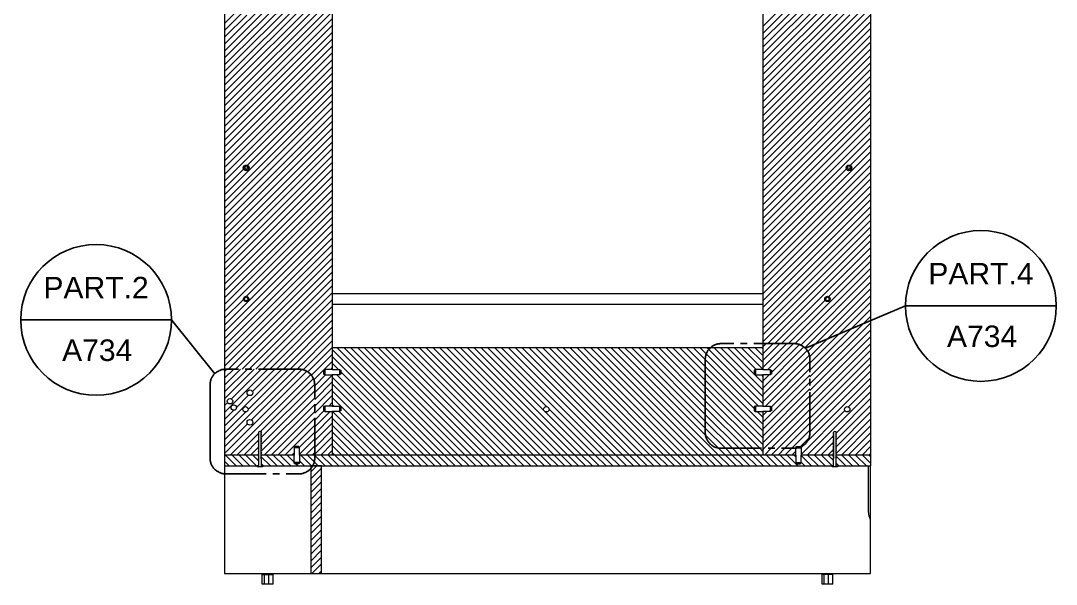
# Model space of a CAD drawing. Header units: inches. Extents: x -20 to 1960, y -511 to 856.
# Drawn here: x 701.6 to 797.8, y 33.2 to 85.5 of the extents above; entities that cross this region are included whole.
import ezdxf
from ezdxf.enums import TextEntityAlignment as Align

# ---------------------------------------------------------------- set-up
doc = ezdxf.new("R2010")
doc.units = ezdxf.units.IN
doc.header["$MEASUREMENT"] = 0
doc.linetypes.add('ACAD_ISO04W100', pattern=[30, 24, -3, 0, -3])
doc.linetypes.add('CENTER2', pattern=[1.125, 0.75, -0.125, 0.125, -0.125])
doc.layers.add('A-SECT A-MCUT', color=7, linetype='Continuous', lineweight=35)
doc.layers.add('assi', color=4, linetype='ACAD_ISO04W100')
doc.layers.add('viti', color=6, linetype='Continuous')
doc.styles.add('ARIAL', font='arial.ttf')
pattern_1 = [(135, (240.64746, -335.94705), (-0.31819805, -0.31819805), [])]

msp = doc.modelspace()

# ---------------------------------------------------------------- hatches: boundary and pattern name
at = {"layer": 'assi'}
h = msp.add_hatch(dxfattribs=at)
h.set_pattern_fill('ANSI31', color=256, scale=3.6, angle=90)
h.set_pattern_definition(pattern_1)
h.paths.add_polyline_path([(759.56, 55.154), (749.611, 55.154, 0.417136)])
h = msp.add_hatch(dxfattribs=at)
h.set_pattern_fill('ANSI31', color=256, scale=3.6, angle=90)
h.set_pattern_definition(pattern_1)
h.paths.add_polyline_path([(773.575, 45.154), (728.895, 45.153), (728.895, 44.869, -0.128744), (728.708, 44.154), (777.059, 44.154), (777.059, 44.754, -0.016302), (777.073, 44.803), (777.037, 44.84), (777.063, 44.855), (777.098, 44.867, -0.008944), (777.109, 44.892), (777.109, 45.046), (777.063, 45.03), (777.037, 45.056), (777.063, 45.071), (777.109, 45.087), (777.109, 45.154), (774.075, 45.154), (774.075, 44.476), (774.025, 44.387), (774.025, 44.354), (773.625, 44.354), (773.625, 44.387), (773.575, 44.476)])
h.paths.add_polyline_path([(780.525, 45.154), (777.354, 45.154), (777.369, 45.139), (777.343, 45.124), (777.296, 45.109), (777.296, 44.934), (777.343, 44.949), (777.369, 44.923), (777.343, 44.908), (777.296, 44.892, -0.04699), (777.347, 44.754), (777.347, 44.162), (777.355, 44.154), (777.447, 44.154), (780.525, 44.154)])
h.paths.add_polyline_path([(726.975, 45.153), (723.956, 45.153), (723.969, 45.139), (723.943, 45.124), (723.896, 45.109), (723.896, 44.934), (723.943, 44.949), (723.969, 44.923), (723.943, 44.908), (723.896, 44.892, -0.04699), (723.947, 44.754), (723.947, 44.162), (723.955, 44.154), (724.047, 44.154), (728.708, 44.154, 0.128744), (728.895, 44.869), (728.895, 45.153), (727.475, 45.153), (727.475, 44.476), (727.425, 44.387), (727.425, 44.354), (727.025, 44.354), (727.025, 44.387), (726.975, 44.476)])
h.paths.add_polyline_path([(723.659, 44.754, -0.016302), (723.673, 44.803), (723.637, 44.84), (723.663, 44.855), (723.698, 44.867, -0.008944), (723.709, 44.892), (723.709, 45.046), (723.663, 45.03), (723.637, 45.056), (723.663, 45.071), (723.709, 45.087), (723.709, 45.154), (720.525, 45.154), (720.525, 44.154), (723.659, 44.154)])

# ---------------------------------------------------------------- linework, layer by layer
for p, q in [((720.525, 121.154), (720.525, 44.154)), ((780.525, 121.154), (780.525, 44.154)), ((730.525, 112.204), (730.525, 53.104)), ((770.525, 112.204), (770.525, 53.104)), ((730.525, 60.154), (770.525, 60.154)), ((730.525, 59.154), (770.525, 59.154)), ((730.525, 55.154), (770.525, 55.154)), ((730.525, 52.604), (730.525, 49.704)), ((770.525, 52.604), (770.525, 49.704)), ((730.525, 49.204), (730.525, 45.154)), ((770.525, 49.204), (770.525, 45.154)), ((723.709, 45.154), (720.525, 45.154)), ((726.975, 45.153), (723.956, 45.153)), ((773.575, 45.154), (727.475, 45.153)), ((777.109, 45.154), (774.075, 45.154)), ((780.525, 45.154), (777.354, 45.154)), ((720.525, 44.154), (723.659, 44.154)), ((720.525, 44.154), (720.525, 34.154)), ((723.991, 44.154), (777.059, 44.154)), ((728.525, 44.154), (728.525, 34.154)), ((729.525, 34.154), (729.525, 44.154)), ((777.391, 44.154), (780.525, 44.154)), ((780.325, 40.389), (780.325, 44.154)), ((780.525, 34.154), (780.525, 44.154)), ((720.525, 34.154), (780.525, 34.154))]:
    msp.add_line(p, q)
msp.add_spline([(780.525, 39.154), (780.413, 39.481), (780.325, 40.389)], degree=3)
at = {"layer": 'A-SECT A-MCUT'}
for p, q in [((783.782, 59.001), (774.471, 55.08)), ((783.782, 59.001), (797.782, 59.001)), ((701.582, 57.706), (715.582, 57.706)), ((715.582, 57.706), (719.6, 52.706))]:
    msp.add_line(p, q, dxfattribs=at)
at = {"layer": 'A-SECT A-MCUT', "linetype": 'CENTER2', "ltscale": 5}
for points in [[(765.176, 47.242, 0.414214), (766.634, 45.784), (773.44, 45.784, 0.414214), (774.898, 47.242), (774.898, 54.048, 0.414214), (773.44, 55.507), (766.634, 55.507, 0.414214), (765.176, 54.048), (765.176, 47.242), (765.176, 54.048)], [(719.172, 44.869, 0.414214), (720.631, 43.411), (727.437, 43.411, 0.414214), (728.895, 44.869), (728.895, 51.675, 0.414214), (727.437, 53.133), (720.631, 53.133, 0.414214), (719.172, 51.675), (719.172, 44.869), (719.172, 51.675)]]:
    msp.add_lwpolyline(points, format="xyb", dxfattribs=at)
at = {"layer": 'A-SECT A-MCUT'}
for centre in [(790.782, 59.001), (708.582, 57.706)]:
    msp.add_circle(centre, 7, dxfattribs=at)
at = {"layer": 'assi', "linetype": 'Continuous'}
for p, q in [((720.525, 85.224), (730.525, 95.224)), ((720.525, 84.587), (730.525, 94.587)), ((770.525, 84.948), (780.525, 94.948)), ((770.525, 84.312), (780.525, 94.312)), ((720.525, 83.315), (730.525, 93.315)), ((770.525, 83.676), (780.525, 93.676)), ((720.525, 82.678), (730.525, 92.678)), ((770.525, 83.039), (780.525, 93.039)), ((770.525, 82.403), (780.525, 92.403)), ((720.525, 82.042), (730.525, 92.042)), ((720.525, 81.405), (730.525, 91.405)), ((770.525, 81.766), (780.525, 91.766)), ((720.525, 80.769), (730.525, 90.769)), ((770.525, 81.13), (780.525, 91.13)), ((770.525, 80.494), (780.525, 90.494)), ((720.525, 80.133), (730.525, 90.133)), ((720.525, 79.496), (730.525, 89.496)), ((770.525, 79.857), (780.525, 89.857)), ((720.525, 78.86), (730.525, 88.86)), ((770.525, 79.221), (780.525, 89.221)), ((770.525, 78.584), (780.525, 88.584)), ((720.525, 78.223), (730.525, 88.223)), ((720.525, 77.587), (730.525, 87.587)), ((720.525, 76.951), (730.525, 86.951)), ((770.525, 77.312), (780.525, 87.312)), ((770.525, 76.675), (780.525, 86.675)), ((720.525, 76.314), (730.525, 86.314)), ((720.525, 83.951), (722.597, 86.023)), ((720.525, 75.678), (730.525, 85.678)), ((770.525, 76.039), (780.525, 86.039)), ((770.525, 77.948), (778.604, 86.027)), ((720.525, 75.041), (730.525, 85.041)), ((770.525, 75.402), (780.525, 85.402)), ((770.525, 74.766), (780.525, 84.766)), ((720.525, 74.405), (730.525, 84.405)), ((720.525, 73.769), (730.525, 83.769)), ((770.525, 74.13), (780.525, 84.13)), ((720.525, 73.132), (730.525, 83.132)), ((770.525, 73.493), (780.525, 83.493)), ((770.525, 72.857), (780.525, 82.857)), ((720.525, 72.496), (730.525, 82.496)), ((720.525, 71.859), (730.525, 81.859)), ((770.525, 72.22), (780.525, 82.22)), ((720.525, 71.223), (730.525, 81.223)), ((770.525, 71.584), (780.525, 81.584)), ((770.525, 70.948), (780.525, 80.948)), ((720.525, 70.587), (730.525, 80.587)), ((722.621, 72.046), (730.525, 79.95)), ((770.525, 70.311), (780.525, 80.311)), ((720.525, 69.314), (730.525, 79.314)), ((770.525, 69.675), (780.525, 79.675)), ((770.525, 69.039), (780.525, 79.039)), ((720.525, 68.677), (730.525, 78.677)), ((720.525, 68.041), (730.525, 78.041)), ((770.525, 68.402), (780.525, 78.402)), ((720.525, 67.405), (730.525, 77.405)), ((770.525, 67.766), (780.525, 77.766)), ((770.525, 67.129), (780.525, 77.129)), ((720.525, 66.768), (730.525, 76.768)), ((720.525, 66.132), (730.525, 76.132)), ((770.525, 66.493), (780.525, 76.493)), ((720.525, 65.495), (730.525, 75.495)), ((770.525, 65.857), (780.525, 75.857)), ((770.525, 65.22), (780.525, 75.22)), ((720.525, 64.859), (730.525, 74.859)), ((720.525, 64.223), (730.525, 74.223)), ((770.525, 64.584), (780.525, 74.584)), ((720.525, 63.586), (730.525, 73.586)), ((770.525, 63.311), (780.525, 73.311)), ((778.623, 72.045), (780.525, 73.947)), ((720.525, 62.95), (730.525, 72.95)), ((720.525, 62.313), (730.525, 72.313)), ((770.525, 62.675), (780.525, 72.675)), ((720.525, 69.95), (722.3, 71.725)), ((720.525, 61.677), (730.525, 71.677)), ((770.525, 62.038), (780.525, 72.038)), ((770.525, 63.947), (778.301, 71.723)), ((770.525, 61.402), (780.525, 71.402)), ((720.525, 61.041), (730.525, 71.041)), ((720.525, 60.404), (730.525, 70.404)), ((770.525, 60.765), (780.525, 70.765)), ((720.525, 59.768), (730.525, 69.768)), ((770.525, 60.129), (780.525, 70.129)), ((770.525, 59.493), (780.525, 69.493)), ((720.525, 59.131), (730.525, 69.131)), ((720.525, 58.495), (730.525, 68.495)), ((770.525, 58.856), (780.525, 68.856)), ((722.567, 59.901), (730.525, 67.859)), ((770.525, 58.22), (780.525, 68.22)), ((770.525, 57.583), (780.525, 67.583)), ((720.525, 57.222), (730.525, 67.222)), ((720.525, 56.586), (730.525, 66.586)), ((770.525, 56.947), (780.525, 66.947)), ((720.525, 55.949), (730.525, 65.949)), ((770.525, 56.311), (780.525, 66.311)), ((770.525, 55.674), (780.525, 65.674)), ((720.525, 55.313), (730.525, 65.313)), ((720.525, 54.677), (730.525, 64.677)), ((770.994, 55.507), (780.525, 65.038)), ((720.525, 54.04), (730.525, 64.04)), ((771.63, 55.507), (780.525, 64.401)), ((776.638, 59.878), (780.525, 63.765)), ((720.525, 53.404), (730.525, 63.404)), ((720.891, 53.133), (730.525, 62.768)), ((772.903, 55.507), (780.525, 63.129)), ((721.527, 53.133), (730.525, 62.131)), ((773.536, 55.503), (780.525, 62.492)), ((774.045, 55.375), (780.525, 61.856)), ((722.164, 53.133), (730.525, 61.495)), ((722.8, 53.133), (730.525, 60.858)), ((774.427, 55.122), (780.525, 61.219)), ((723.436, 53.133), (730.525, 60.222)), ((774.709, 54.767), (780.525, 60.583)), ((774.877, 54.299), (780.525, 59.947)), ((720.525, 57.859), (722.279, 59.612)), ((724.073, 53.133), (730.525, 59.586)), ((724.709, 53.133), (730.525, 58.949)), ((772.267, 55.507), (776.302, 59.542)), ((774.898, 53.684), (780.525, 59.31)), ((725.346, 53.133), (730.525, 58.313)), ((774.898, 53.047), (780.525, 58.674)), ((774.898, 52.411), (780.525, 58.037)), ((725.982, 53.133), (730.525, 57.676)), ((726.618, 53.133), (730.525, 57.04)), ((774.898, 51.775), (780.525, 57.401)), ((774.898, 51.138), (780.525, 56.765)), ((727.255, 53.133), (730.525, 56.404)), ((774.898, 50.502), (780.525, 56.128)), ((727.836, 53.078), (730.525, 55.767)), ((728.268, 52.874), (730.525, 55.131)), ((740.319, 45.153), (730.525, 54.948)), ((740.956, 45.153), (730.955, 55.154)), ((741.592, 45.153), (731.591, 55.154)), ((742.229, 45.153), (732.227, 55.154)), ((742.865, 45.153), (732.864, 55.154)), ((743.501, 45.153), (733.5, 55.154)), ((744.138, 45.153), (734.137, 55.154)), ((744.774, 45.153), (734.773, 55.154)), ((745.41, 45.153), (735.409, 55.154)), ((746.047, 45.153), (736.046, 55.154)), ((746.683, 45.153), (736.682, 55.154)), ((747.32, 45.153), (737.318, 55.154)), ((747.956, 45.153), (737.955, 55.154)), ((748.592, 45.154), (738.591, 55.154)), ((749.229, 45.154), (739.228, 55.154)), ((749.865, 45.154), (739.864, 55.154)), ((750.501, 45.154), (740.5, 55.154)), ((751.138, 45.154), (741.137, 55.154)), ((751.774, 45.154), (741.773, 55.154)), ((752.41, 45.154), (742.41, 55.154)), ((753.047, 45.154), (743.046, 55.154)), ((753.683, 45.154), (743.682, 55.154)), ((750.2, 49.273), (744.319, 55.154)), ((750.462, 49.648), (744.955, 55.154)), ((755.592, 45.154), (745.592, 55.154)), ((756.229, 45.154), (746.228, 55.154)), ((756.865, 45.154), (746.864, 55.154)), ((757.501, 45.154), (747.501, 55.154)), ((758.138, 45.154), (748.137, 55.154)), ((758.774, 45.154), (748.774, 55.154)), ((759.411, 45.154), (749.41, 55.154)), ((765.176, 48.935), (759.25, 54.86)), ((765.176, 49.571), (759.592, 55.154)), ((765.176, 50.207), (760.229, 55.154)), ((765.176, 50.844), (760.865, 55.154)), ((765.176, 51.48), (761.502, 55.154)), ((765.176, 52.117), (762.138, 55.154)), ((765.176, 52.753), (762.774, 55.154)), ((765.176, 53.389), (763.411, 55.154)), ((765.176, 54.026), (764.047, 55.154)), ((765.271, 54.567), (764.684, 55.154)), ((765.504, 54.97), (765.32, 55.154)), ((770.525, 49.949), (765.504, 54.97)), ((770.525, 50.586), (765.956, 55.154)), ((770.525, 51.222), (766.593, 55.154)), ((769.725, 52.659), (767.229, 55.154)), ((769.916, 53.104), (767.866, 55.154)), ((770.525, 53.131), (768.502, 55.154)), ((770.525, 53.768), (769.138, 55.154)), ((770.525, 54.404), (769.775, 55.154)), ((770.525, 55.041), (770.411, 55.154)), ((770.525, 55.196), (770.836, 55.507)), ((770.525, 54.56), (771.472, 55.507)), ((770.525, 53.923), (772.108, 55.507)), ((770.525, 53.287), (772.745, 55.507)), ((770.525, 51.378), (774.342, 55.195)), ((770.525, 50.741), (774.648, 54.865)), ((770.979, 53.104), (773.381, 55.507)), ((771.325, 52.814), (773.932, 55.421)), ((774.898, 49.865), (780.525, 55.492)), ((774.898, 49.229), (780.525, 54.855)), ((728.594, 52.563), (730.525, 54.494)), ((739.683, 45.153), (730.525, 54.311)), ((760.047, 45.154), (751.305, 53.896)), ((765.195, 47.006), (758.148, 54.054)), ((765.176, 47.662), (758.537, 54.301)), ((765.176, 48.298), (758.904, 54.57)), ((769.725, 49.477), (765.176, 54.026)), ((770.134, 49.704), (765.271, 54.567)), ((770.525, 50.105), (774.848, 54.428)), ((774.898, 48.593), (780.525, 54.219)), ((720.525, 52.926), (720.733, 53.133)), ((720.525, 52.289), (721.369, 53.133)), ((720.525, 51.653), (722.005, 53.133)), ((720.525, 51.017), (722.642, 53.133)), ((720.525, 50.38), (723.278, 53.133)), ((720.525, 49.107), (724.551, 53.133)), ((720.525, 47.835), (725.824, 53.133)), ((720.525, 46.562), (727.097, 53.133)), ((720.525, 45.289), (728.171, 52.935)), ((721.15, 50.369), (723.915, 53.133)), ((722.712, 49.385), (726.46, 53.133)), ((723.018, 48.418), (727.708, 53.108)), ((723.114, 51.06), (725.187, 53.133)), ((728.816, 52.149), (730.525, 53.858)), ((730.408, 53.104), (730.525, 53.222)), ((731.095, 53.104), (730.525, 53.675)), ((760.683, 45.154), (752.412, 53.426)), ((761.32, 45.154), (753.269, 53.204)), ((761.956, 45.154), (754.007, 53.103)), ((762.592, 45.154), (754.667, 53.08)), ((763.229, 45.154), (755.27, 53.113)), ((763.865, 45.154), (755.829, 53.191)), ((764.502, 45.154), (756.35, 53.306)), ((765.138, 45.154), (756.84, 53.452)), ((765.774, 45.154), (757.301, 53.628)), ((766.411, 45.154), (757.736, 53.829)), ((770.525, 48.04), (765.176, 53.389)), ((770.761, 49.704), (774.898, 53.842)), ((771.325, 49.632), (774.898, 53.206)), ((774.898, 47.956), (780.525, 53.583)), ((774.898, 47.32), (780.525, 52.946)), ((721.027, 45.154), (728.522, 52.649)), ((723.854, 47.345), (728.771, 52.263)), ((728.895, 51.592), (729.908, 52.604)), ((728.895, 50.955), (730.525, 52.585)), ((728.895, 50.319), (730.525, 51.949)), ((737.774, 45.153), (730.525, 52.402)), ((738.41, 45.153), (730.959, 52.604)), ((739.047, 45.153), (731.325, 52.875)), ((770.525, 47.404), (765.176, 52.753)), ((770.525, 46.767), (765.176, 52.117)), ((770.525, 51.859), (769.729, 52.654)), ((770.525, 52.495), (770.416, 52.604)), ((770.525, 52.014), (771.115, 52.604)), ((770.525, 48.196), (774.898, 52.569)), ((774.663, 46.448), (780.525, 52.31)), ((723.896, 46.751), (728.893, 51.748)), ((723.896, 46.115), (728.895, 51.114)), ((728.895, 49.683), (730.525, 51.312)), ((737.138, 45.153), (730.525, 51.766)), ((736.501, 45.153), (730.525, 51.129)), ((770.525, 46.131), (765.176, 51.48)), ((770.525, 47.559), (774.898, 51.933)), ((770.525, 46.923), (774.898, 51.296)), ((774.642, 45.154), (780.525, 51.037)), ((778.476, 49.624), (780.525, 51.673)), ((720.525, 49.744), (720.81, 50.029)), ((721.625, 49.571), (722.758, 50.704)), ((723.896, 45.479), (728.895, 50.477)), ((728.895, 49.046), (730.525, 50.676)), ((730.19, 49.704), (730.525, 50.04)), ((735.865, 45.153), (730.525, 50.493)), ((770.236, 45.784), (765.176, 50.844)), ((769.599, 45.784), (765.176, 50.207)), ((770.525, 46.287), (774.898, 50.66)), ((777.296, 47.172), (780.525, 50.401)), ((720.525, 48.471), (721.372, 49.318)), ((720.525, 47.198), (722.483, 49.156)), ((724.207, 45.153), (728.895, 49.841)), ((724.843, 45.153), (728.895, 49.204)), ((728.895, 48.41), (729.74, 49.254)), ((728.895, 47.773), (730.326, 49.204)), ((730.677, 49.704), (730.525, 49.857)), ((734.592, 45.153), (730.541, 49.204)), ((735.228, 45.153), (731.177, 49.204)), ((754.32, 45.154), (750.28, 49.193)), ((754.956, 45.154), (750.655, 49.455)), ((768.963, 45.784), (765.176, 49.571)), ((770.525, 48.677), (769.997, 49.204)), ((770.525, 48.832), (770.897, 49.204)), ((770.659, 45.784), (774.898, 50.024)), ((771.295, 45.784), (774.898, 49.387)), ((774.075, 45.223), (778.139, 49.288)), ((777.296, 46.536), (780.525, 49.764)), ((777.296, 45.899), (780.525, 49.128)), ((725.48, 45.153), (728.895, 48.568)), ((728.895, 47.137), (730.525, 48.767)), ((728.895, 46.501), (730.525, 48.13)), ((733.956, 45.153), (730.525, 48.584)), ((768.326, 45.784), (765.176, 48.935)), ((767.69, 45.784), (765.176, 48.298)), ((771.932, 45.784), (774.898, 48.751)), ((772.568, 45.784), (774.898, 48.114)), ((777.296, 45.263), (780.525, 48.491)), ((720.525, 45.925), (722.65, 48.05)), ((721.663, 45.154), (723.709, 47.201)), ((726.116, 45.153), (728.895, 47.932)), ((727.46, 45.86), (728.895, 47.295)), ((728.895, 45.864), (730.525, 47.494)), ((733.319, 45.153), (730.525, 47.947)), ((732.683, 45.153), (730.525, 47.311)), ((767.054, 45.784), (765.176, 47.662)), ((773.204, 45.784), (774.898, 47.478)), ((777.824, 45.154), (780.525, 47.855)), ((778.461, 45.154), (780.525, 47.219)), ((722.3, 45.154), (723.702, 46.556)), ((727.475, 45.239), (728.895, 46.659)), ((728.895, 45.228), (730.525, 46.858)), ((729.457, 45.153), (730.525, 46.221)), ((732.047, 45.153), (730.525, 46.675)), ((766.398, 45.803), (765.195, 47.006)), ((774.011, 45.955), (774.816, 46.759)), ((775.279, 45.154), (777.109, 46.985)), ((775.915, 45.154), (777.101, 46.34)), ((779.097, 45.154), (780.525, 46.582)), ((722.936, 45.154), (723.683, 45.902)), ((723.572, 45.154), (723.665, 45.247)), ((726.753, 45.153), (726.975, 45.375)), ((728.025, 45.153), (728.895, 46.022)), ((728.662, 45.153), (728.895, 45.386)), ((730.093, 45.153), (730.525, 45.585)), ((731.41, 45.153), (730.525, 46.038)), ((730.774, 45.153), (730.525, 45.402)), ((767.047, 45.154), (766.398, 45.803)), ((767.683, 45.154), (767.054, 45.784)), ((768.32, 45.154), (767.69, 45.784)), ((768.956, 45.154), (768.326, 45.784)), ((769.593, 45.154), (768.963, 45.784)), ((770.229, 45.154), (769.599, 45.784)), ((770.525, 45.495), (770.236, 45.784)), ((770.525, 45.65), (770.659, 45.784)), ((770.666, 45.154), (771.295, 45.784)), ((771.302, 45.154), (771.932, 45.784)), ((771.938, 45.154), (772.568, 45.784)), ((772.575, 45.154), (773.204, 45.784)), ((773.211, 45.154), (773.575, 45.518)), ((774.065, 45.85), (774.234, 46.019)), ((776.552, 45.154), (777.082, 45.685)), ((779.734, 45.154), (780.525, 45.946)), ((780.37, 45.154), (780.525, 45.31)), ((723.947, 44.162), (723.955, 44.154)), ((728.525, 43.585), (729.095, 44.154)), ((728.525, 42.948), (729.525, 43.948)), ((728.525, 42.312), (729.525, 43.312)), ((777.347, 44.162), (777.355, 44.154)), ((728.525, 41.676), (729.525, 42.676)), ((728.525, 41.039), (729.525, 42.039)), ((728.525, 40.403), (729.525, 41.403)), ((728.525, 39.766), (729.525, 40.766)), ((728.525, 39.13), (729.525, 40.13)), ((728.525, 38.494), (729.525, 39.494)), ((728.525, 37.857), (729.525, 38.857)), ((728.525, 37.221), (729.525, 38.221)), ((728.525, 36.584), (729.525, 37.584)), ((728.525, 35.948), (729.525, 36.948)), ((728.525, 35.312), (729.525, 36.312)), ((728.525, 34.675), (729.525, 35.675)), ((728.641, 34.154), (729.525, 35.039)), ((729.277, 34.154), (729.525, 34.402))]:
    msp.add_line(p, q, dxfattribs=at)
at = {"layer": 'viti'}
for p, q in [((729.757, 53.054), (729.725, 53.054)), ((729.725, 53.054), (729.725, 52.654)), ((729.847, 53.104), (729.757, 53.054)), ((730.525, 53.104), (729.847, 53.104)), ((729.847, 53.104), (729.847, 52.604)), ((730.525, 53.104), (731.203, 53.104)), ((731.203, 53.104), (731.203, 52.604)), ((731.203, 53.104), (731.293, 53.054)), ((731.293, 53.054), (731.325, 53.054)), ((731.325, 53.054), (731.325, 52.654)), ((769.757, 53.054), (769.725, 53.054)), ((769.725, 53.054), (769.725, 52.654)), ((769.847, 53.104), (769.757, 53.054)), ((770.525, 53.104), (769.847, 53.104)), ((769.847, 53.104), (769.847, 52.604)), ((770.525, 53.104), (771.203, 53.104)), ((771.203, 53.104), (771.203, 52.604)), ((771.203, 53.104), (771.293, 53.054)), ((771.293, 53.054), (771.325, 53.054)), ((771.325, 53.054), (771.325, 52.654)), ((729.725, 52.654), (729.757, 52.654)), ((729.757, 52.654), (729.847, 52.604)), ((729.847, 52.604), (730.525, 52.604)), ((731.203, 52.604), (730.525, 52.604)), ((731.293, 52.654), (731.203, 52.604)), ((731.325, 52.654), (731.293, 52.654)), ((769.725, 52.654), (769.757, 52.654)), ((769.757, 52.654), (769.847, 52.604)), ((769.847, 52.604), (770.525, 52.604)), ((771.203, 52.604), (770.525, 52.604)), ((771.293, 52.654), (771.203, 52.604)), ((771.325, 52.654), (771.293, 52.654)), ((729.757, 49.654), (729.725, 49.654)), ((729.725, 49.654), (729.725, 49.254)), ((729.725, 49.254), (729.757, 49.254)), ((729.847, 49.704), (729.757, 49.654)), ((729.757, 49.254), (729.847, 49.204)), ((730.525, 49.704), (729.847, 49.704)), ((729.847, 49.704), (729.847, 49.204)), ((729.847, 49.204), (730.525, 49.204)), ((730.525, 49.704), (731.203, 49.704)), ((731.203, 49.204), (730.525, 49.204)), ((731.203, 49.704), (731.203, 49.204)), ((731.203, 49.704), (731.293, 49.654)), ((731.293, 49.254), (731.203, 49.204)), ((731.293, 49.654), (731.325, 49.654)), ((731.325, 49.254), (731.293, 49.254)), ((731.325, 49.654), (731.325, 49.254)), ((769.757, 49.654), (769.725, 49.654)), ((769.725, 49.654), (769.725, 49.254)), ((769.725, 49.254), (769.757, 49.254)), ((769.847, 49.704), (769.757, 49.654)), ((769.757, 49.254), (769.847, 49.204)), ((770.525, 49.704), (769.847, 49.704)), ((769.847, 49.704), (769.847, 49.204)), ((769.847, 49.204), (770.525, 49.204)), ((770.525, 49.704), (771.203, 49.704)), ((771.203, 49.204), (770.525, 49.204)), ((771.203, 49.704), (771.203, 49.204)), ((771.203, 49.704), (771.293, 49.654)), ((771.293, 49.254), (771.203, 49.204)), ((771.293, 49.654), (771.325, 49.654)), ((771.325, 49.254), (771.293, 49.254)), ((771.325, 49.654), (771.325, 49.254)), ((723.637, 47.218), (723.663, 47.233)), ((723.663, 47.192), (723.637, 47.218)), ((723.663, 47.233), (723.709, 47.249)), ((723.709, 47.208), (723.663, 47.192)), ((723.709, 47.249), (723.709, 47.323)), ((723.709, 47.033), (723.709, 47.208)), ((723.896, 47.312), (723.943, 47.328)), ((723.896, 47.323), (723.896, 47.312)), ((723.943, 47.286), (723.896, 47.271)), ((723.896, 47.271), (723.896, 47.096)), ((723.943, 47.328), (723.969, 47.301)), ((723.969, 47.301), (723.943, 47.286)), ((777.037, 47.218), (777.063, 47.233)), ((777.063, 47.192), (777.037, 47.218)), ((777.063, 47.233), (777.109, 47.249)), ((777.109, 47.208), (777.063, 47.192)), ((777.109, 47.249), (777.109, 47.323)), ((777.109, 47.033), (777.109, 47.208)), ((777.296, 47.312), (777.343, 47.328)), ((777.296, 47.323), (777.296, 47.312)), ((777.343, 47.286), (777.296, 47.271)), ((777.296, 47.271), (777.296, 47.096)), ((777.343, 47.328), (777.369, 47.301)), ((777.369, 47.301), (777.343, 47.286)), ((723.637, 47.002), (723.663, 47.017)), ((723.663, 46.976), (723.637, 47.002)), ((723.637, 46.786), (723.663, 46.801)), ((723.663, 46.76), (723.637, 46.786)), ((723.637, 46.57), (723.663, 46.585)), ((723.663, 46.543), (723.637, 46.57)), ((723.637, 46.353), (723.663, 46.369)), ((723.663, 46.327), (723.637, 46.353)), ((723.663, 47.017), (723.709, 47.033)), ((723.709, 46.991), (723.663, 46.976)), ((723.663, 46.801), (723.709, 46.817)), ((723.709, 46.775), (723.663, 46.76)), ((723.663, 46.585), (723.709, 46.6)), ((723.709, 46.559), (723.663, 46.543)), ((723.663, 46.369), (723.709, 46.384)), ((723.709, 46.343), (723.663, 46.327)), ((723.709, 46.817), (723.709, 46.991)), ((723.709, 46.6), (723.709, 46.775)), ((723.709, 46.384), (723.709, 46.559)), ((723.709, 46.168), (723.709, 46.343)), ((723.896, 47.096), (723.943, 47.111)), ((723.943, 47.07), (723.896, 47.054)), ((723.896, 47.054), (723.896, 46.879)), ((723.896, 46.879), (723.943, 46.895)), ((723.943, 46.854), (723.896, 46.838)), ((723.896, 46.838), (723.896, 46.663)), ((723.896, 46.663), (723.943, 46.679)), ((723.943, 46.638), (723.896, 46.622)), ((723.896, 46.622), (723.896, 46.447)), ((723.896, 46.447), (723.943, 46.463)), ((723.943, 46.421), (723.896, 46.406)), ((723.896, 46.406), (723.896, 46.231)), ((723.896, 46.231), (723.943, 46.247)), ((723.943, 46.205), (723.896, 46.19)), ((723.896, 46.19), (723.896, 46.015)), ((723.943, 47.111), (723.969, 47.085)), ((723.969, 47.085), (723.943, 47.07)), ((723.943, 46.895), (723.969, 46.869)), ((723.969, 46.869), (723.943, 46.854)), ((723.943, 46.679), (723.969, 46.653)), ((723.969, 46.653), (723.943, 46.638)), ((723.943, 46.463), (723.969, 46.437)), ((723.969, 46.437), (723.943, 46.421)), ((723.943, 46.247), (723.969, 46.22)), ((723.969, 46.22), (723.943, 46.205)), ((777.037, 47.002), (777.063, 47.017)), ((777.063, 46.976), (777.037, 47.002)), ((777.037, 46.786), (777.063, 46.801)), ((777.063, 46.76), (777.037, 46.786)), ((777.037, 46.57), (777.063, 46.585)), ((777.063, 46.543), (777.037, 46.57)), ((777.037, 46.353), (777.063, 46.369)), ((777.063, 46.327), (777.037, 46.353)), ((777.063, 47.017), (777.109, 47.033)), ((777.109, 46.991), (777.063, 46.976)), ((777.063, 46.801), (777.109, 46.817)), ((777.109, 46.775), (777.063, 46.76)), ((777.063, 46.585), (777.109, 46.6)), ((777.109, 46.559), (777.063, 46.543)), ((777.063, 46.369), (777.109, 46.384)), ((777.109, 46.343), (777.063, 46.327)), ((777.109, 46.817), (777.109, 46.991)), ((777.109, 46.6), (777.109, 46.775)), ((777.109, 46.384), (777.109, 46.559)), ((777.109, 46.168), (777.109, 46.343)), ((777.296, 47.096), (777.343, 47.111)), ((777.343, 47.07), (777.296, 47.054)), ((777.296, 47.054), (777.296, 46.879)), ((777.296, 46.879), (777.343, 46.895)), ((777.343, 46.854), (777.296, 46.838)), ((777.296, 46.838), (777.296, 46.663)), ((777.296, 46.663), (777.343, 46.679)), ((777.343, 46.638), (777.296, 46.622)), ((777.296, 46.622), (777.296, 46.447)), ((777.296, 46.447), (777.343, 46.463)), ((777.343, 46.421), (777.296, 46.406)), ((777.296, 46.406), (777.296, 46.231)), ((777.296, 46.231), (777.343, 46.247)), ((777.343, 46.205), (777.296, 46.19)), ((777.296, 46.19), (777.296, 46.015)), ((777.343, 47.111), (777.369, 47.085)), ((777.369, 47.085), (777.343, 47.07)), ((777.343, 46.895), (777.369, 46.869)), ((777.369, 46.869), (777.343, 46.854)), ((777.343, 46.679), (777.369, 46.653)), ((777.369, 46.653), (777.343, 46.638)), ((777.343, 46.463), (777.369, 46.437)), ((777.369, 46.437), (777.343, 46.421)), ((777.343, 46.247), (777.369, 46.22)), ((777.369, 46.22), (777.343, 46.205)), ((723.637, 46.137), (723.663, 46.152)), ((723.663, 46.111), (723.637, 46.137)), ((723.637, 45.921), (723.663, 45.936)), ((723.663, 45.895), (723.637, 45.921)), ((723.637, 45.705), (723.663, 45.72)), ((723.663, 45.679), (723.637, 45.705)), ((723.637, 45.489), (723.663, 45.504)), ((723.663, 45.462), (723.637, 45.489)), ((723.637, 45.272), (723.663, 45.288)), ((723.663, 45.246), (723.637, 45.272)), ((723.663, 46.152), (723.709, 46.168)), ((723.709, 46.127), (723.663, 46.111)), ((723.663, 45.936), (723.709, 45.952)), ((723.709, 45.911), (723.663, 45.895)), ((723.663, 45.72), (723.709, 45.736)), ((723.709, 45.694), (723.663, 45.679)), ((723.663, 45.504), (723.709, 45.519)), ((723.709, 45.478), (723.663, 45.462)), ((723.663, 45.288), (723.709, 45.303)), ((723.709, 45.262), (723.663, 45.246)), ((723.709, 45.952), (723.709, 46.127)), ((723.709, 45.736), (723.709, 45.911)), ((723.709, 45.519), (723.709, 45.694)), ((723.709, 45.303), (723.709, 45.478)), ((723.709, 45.087), (723.709, 45.262)), ((723.896, 46.015), (723.943, 46.03)), ((723.943, 45.989), (723.896, 45.973)), ((723.896, 45.973), (723.896, 45.799)), ((723.896, 45.799), (723.943, 45.814)), ((723.943, 45.773), (723.896, 45.757)), ((723.896, 45.757), (723.896, 45.582)), ((723.896, 45.582), (723.943, 45.598)), ((723.943, 45.557), (723.896, 45.541)), ((723.896, 45.541), (723.896, 45.366)), ((723.896, 45.366), (723.943, 45.382)), ((723.943, 45.341), (723.896, 45.325)), ((723.896, 45.325), (723.896, 45.15)), ((723.943, 46.03), (723.969, 46.004)), ((723.969, 46.004), (723.943, 45.989)), ((723.943, 45.814), (723.969, 45.788)), ((723.969, 45.788), (723.943, 45.773)), ((723.943, 45.598), (723.969, 45.572)), ((723.969, 45.572), (723.943, 45.557)), ((723.943, 45.382), (723.969, 45.356)), ((723.969, 45.356), (723.943, 45.341)), ((727.025, 45.922), (726.975, 45.833)), ((727.475, 45.833), (726.975, 45.833)), ((726.975, 45.833), (726.975, 45.154)), ((727.425, 45.955), (727.025, 45.955)), ((727.025, 45.955), (727.025, 45.922)), ((727.425, 45.922), (727.425, 45.955)), ((727.475, 45.833), (727.425, 45.922)), ((727.475, 45.154), (727.475, 45.833)), ((773.575, 45.833), (773.625, 45.922)), ((773.575, 45.154), (773.575, 45.833)), ((773.575, 45.833), (774.075, 45.833)), ((773.625, 45.922), (773.625, 45.955)), ((773.625, 45.955), (774.025, 45.955)), ((774.025, 45.955), (774.025, 45.922)), ((774.025, 45.922), (774.075, 45.833)), ((774.075, 45.833), (774.075, 45.154)), ((777.037, 46.137), (777.063, 46.152)), ((777.063, 46.111), (777.037, 46.137)), ((777.037, 45.921), (777.063, 45.936)), ((777.063, 45.895), (777.037, 45.921)), ((777.037, 45.705), (777.063, 45.72)), ((777.063, 45.679), (777.037, 45.705)), ((777.037, 45.489), (777.063, 45.504)), ((777.063, 45.462), (777.037, 45.489)), ((777.037, 45.272), (777.063, 45.288)), ((777.063, 45.246), (777.037, 45.272)), ((777.063, 46.152), (777.109, 46.168)), ((777.109, 46.127), (777.063, 46.111)), ((777.063, 45.936), (777.109, 45.952)), ((777.109, 45.911), (777.063, 45.895)), ((777.063, 45.72), (777.109, 45.736)), ((777.109, 45.694), (777.063, 45.679)), ((777.063, 45.504), (777.109, 45.519)), ((777.109, 45.478), (777.063, 45.462)), ((777.063, 45.288), (777.109, 45.303)), ((777.109, 45.262), (777.063, 45.246)), ((777.109, 45.952), (777.109, 46.127)), ((777.109, 45.736), (777.109, 45.911)), ((777.109, 45.519), (777.109, 45.694)), ((777.109, 45.303), (777.109, 45.478)), ((777.109, 45.087), (777.109, 45.262)), ((777.296, 46.015), (777.343, 46.03)), ((777.343, 45.989), (777.296, 45.973)), ((777.296, 45.973), (777.296, 45.799)), ((777.296, 45.799), (777.343, 45.814)), ((777.343, 45.773), (777.296, 45.757)), ((777.296, 45.757), (777.296, 45.582)), ((777.296, 45.582), (777.343, 45.598)), ((777.343, 45.557), (777.296, 45.541)), ((777.296, 45.541), (777.296, 45.366)), ((777.296, 45.366), (777.343, 45.382)), ((777.343, 45.341), (777.296, 45.325)), ((777.296, 45.325), (777.296, 45.15)), ((777.343, 46.03), (777.369, 46.004)), ((777.369, 46.004), (777.343, 45.989)), ((777.343, 45.814), (777.369, 45.788)), ((777.369, 45.788), (777.343, 45.773)), ((777.343, 45.598), (777.369, 45.572)), ((777.369, 45.572), (777.343, 45.557)), ((777.343, 45.382), (777.369, 45.356)), ((777.369, 45.356), (777.343, 45.341)), ((723.637, 45.056), (723.663, 45.071)), ((723.663, 45.03), (723.637, 45.056)), ((723.637, 44.84), (723.663, 44.855)), ((723.663, 44.814), (723.637, 44.84)), ((723.659, 44.754), (723.659, 44.154)), ((723.663, 45.071), (723.709, 45.087)), ((723.709, 45.046), (723.663, 45.03)), ((723.663, 44.855), (723.698, 44.867)), ((723.679, 44.819), (723.663, 44.814)), ((723.709, 44.892), (723.709, 45.046)), ((723.896, 45.15), (723.943, 45.166)), ((723.943, 45.124), (723.896, 45.109)), ((723.896, 45.109), (723.896, 44.934)), ((723.896, 44.934), (723.943, 44.949)), ((723.943, 44.908), (723.896, 44.892)), ((723.943, 45.166), (723.969, 45.139)), ((723.969, 45.139), (723.943, 45.124)), ((723.943, 44.949), (723.969, 44.923)), ((723.969, 44.923), (723.943, 44.908)), ((723.947, 44.154), (723.947, 44.754)), ((726.975, 44.476), (726.975, 45.154)), ((727.475, 44.476), (726.975, 44.476)), ((727.025, 44.387), (726.975, 44.476)), ((727.025, 44.354), (727.025, 44.387)), ((727.425, 44.354), (727.025, 44.354)), ((727.475, 44.476), (727.425, 44.387)), ((727.425, 44.387), (727.425, 44.354)), ((727.475, 45.154), (727.475, 44.476)), ((773.575, 45.154), (773.575, 44.476)), ((773.575, 44.476), (774.075, 44.476)), ((773.575, 44.476), (773.625, 44.387)), ((773.625, 44.387), (773.625, 44.354)), ((773.625, 44.354), (774.025, 44.354)), ((774.025, 44.387), (774.075, 44.476)), ((774.025, 44.354), (774.025, 44.387)), ((774.075, 44.476), (774.075, 45.154)), ((777.037, 45.056), (777.063, 45.071)), ((777.063, 45.03), (777.037, 45.056)), ((777.037, 44.84), (777.063, 44.855)), ((777.063, 44.814), (777.037, 44.84)), ((777.059, 44.754), (777.059, 44.154)), ((777.063, 45.071), (777.109, 45.087)), ((777.109, 45.046), (777.063, 45.03)), ((777.063, 44.855), (777.098, 44.867)), ((777.079, 44.819), (777.063, 44.814)), ((777.109, 44.892), (777.109, 45.046)), ((777.296, 45.15), (777.343, 45.166)), ((777.343, 45.124), (777.296, 45.109)), ((777.296, 45.109), (777.296, 44.934)), ((777.296, 44.934), (777.343, 44.949)), ((777.343, 44.908), (777.296, 44.892)), ((777.343, 45.166), (777.369, 45.139)), ((777.369, 45.139), (777.343, 45.124)), ((777.343, 44.949), (777.369, 44.923)), ((777.369, 44.923), (777.343, 44.908)), ((777.347, 44.154), (777.347, 44.754)), ((723.659, 44.154), (723.559, 44.154)), ((723.559, 44.154), (723.559, 44.054)), ((724.047, 44.054), (723.559, 44.054)), ((723.947, 44.154), (724.047, 44.154)), ((724.047, 44.154), (724.047, 44.054)), ((729.525, 44.154), (728.525, 44.154)), ((777.059, 44.154), (776.959, 44.154)), ((776.959, 44.154), (776.959, 44.054)), ((777.447, 44.054), (776.959, 44.054)), ((777.347, 44.154), (777.447, 44.154)), ((777.447, 44.154), (777.447, 44.054)), ((724.024, 34.054), (724.025, 34.154)), ((724.024, 34.054), (725.024, 34.054)), ((724.024, 34.054), (725.024, 34.054)), ((724.027, 33.154), (724.024, 34.054)), ((724.224, 33.154), (724.224, 34.054)), ((724.622, 33.154), (724.622, 34.054)), ((725.022, 33.154), (725.024, 34.054)), ((725.025, 34.054), (725.025, 34.154)), ((776.025, 34.054), (776.025, 34.154)), ((777.025, 34.054), (776.025, 34.054)), ((777.025, 34.054), (776.025, 34.054)), ((776.028, 33.154), (776.025, 34.054)), ((776.225, 33.154), (776.225, 34.054)), ((776.622, 33.154), (776.622, 34.054)), ((777.022, 33.154), (777.025, 34.054)), ((777.025, 34.054), (777.025, 34.154)), ((725.022, 33.154), (724.027, 33.154)), ((777.022, 33.154), (776.028, 33.154))]:
    msp.add_line(p, q, dxfattribs=at)
for centre, radius in [((722.525, 71.821), 0.266), ((722.525, 71.821), 0.244), ((722.525, 71.821), 0.132), ((778.525, 71.821), 0.266), ((778.525, 71.821), 0.244), ((778.525, 71.821), 0.132), ((722.525, 59.654), 0.25), ((722.525, 59.654), 0.166), ((776.525, 59.654), 0.25), ((776.525, 59.654), 0.166), ((722.875, 50.943), 0.266), ((721.025, 50.154), 0.249), ((721.375, 49.568), 0.25), ((722.464, 49.404), 0.249), ((750.411, 49.404), 0.249), ((778.359, 49.404), 0.249), ((722.875, 48.193), 0.266)]:
    msp.add_circle(centre, radius, dxfattribs=at)
for centre, radius, start, end in [((723.803, 47.191), 0.162, 54.753, 125.247), ((777.203, 47.191), 0.162, 54.753, 125.247), ((724.417, 44.554), 0.784, 160.2271, 165.18951), ((724.417, 44.554), 0.784, 154.42806, 156.47772), ((723.189, 44.554), 0.784, 14.81049, 25.57194), ((777.817, 44.554), 0.784, 160.2271, 165.18951), ((777.817, 44.554), 0.784, 154.42806, 156.47772), ((776.589, 44.554), 0.784, 14.81049, 25.57194)]:
    msp.add_arc(centre, radius, start, end, dxfattribs=at)

# ---------------------------------------------------------------- texts
at = {"style": 'ARIAL'}
for tag, text, p in [('PART.4', '4', (790.782, 63.001)), ('PART.2', '2', (708.582, 61.706))]:
    msp.add_attdef(tag, text=text, height=2, dxfattribs=at).set_placement(p, align=Align.TOP_CENTER)
for p in [(787.627, 55.187), (705.427, 53.892)]:
    msp.add_attdef('A734', p, '', height=2, dxfattribs=at)

doc.saveas('drawing.dxf')
